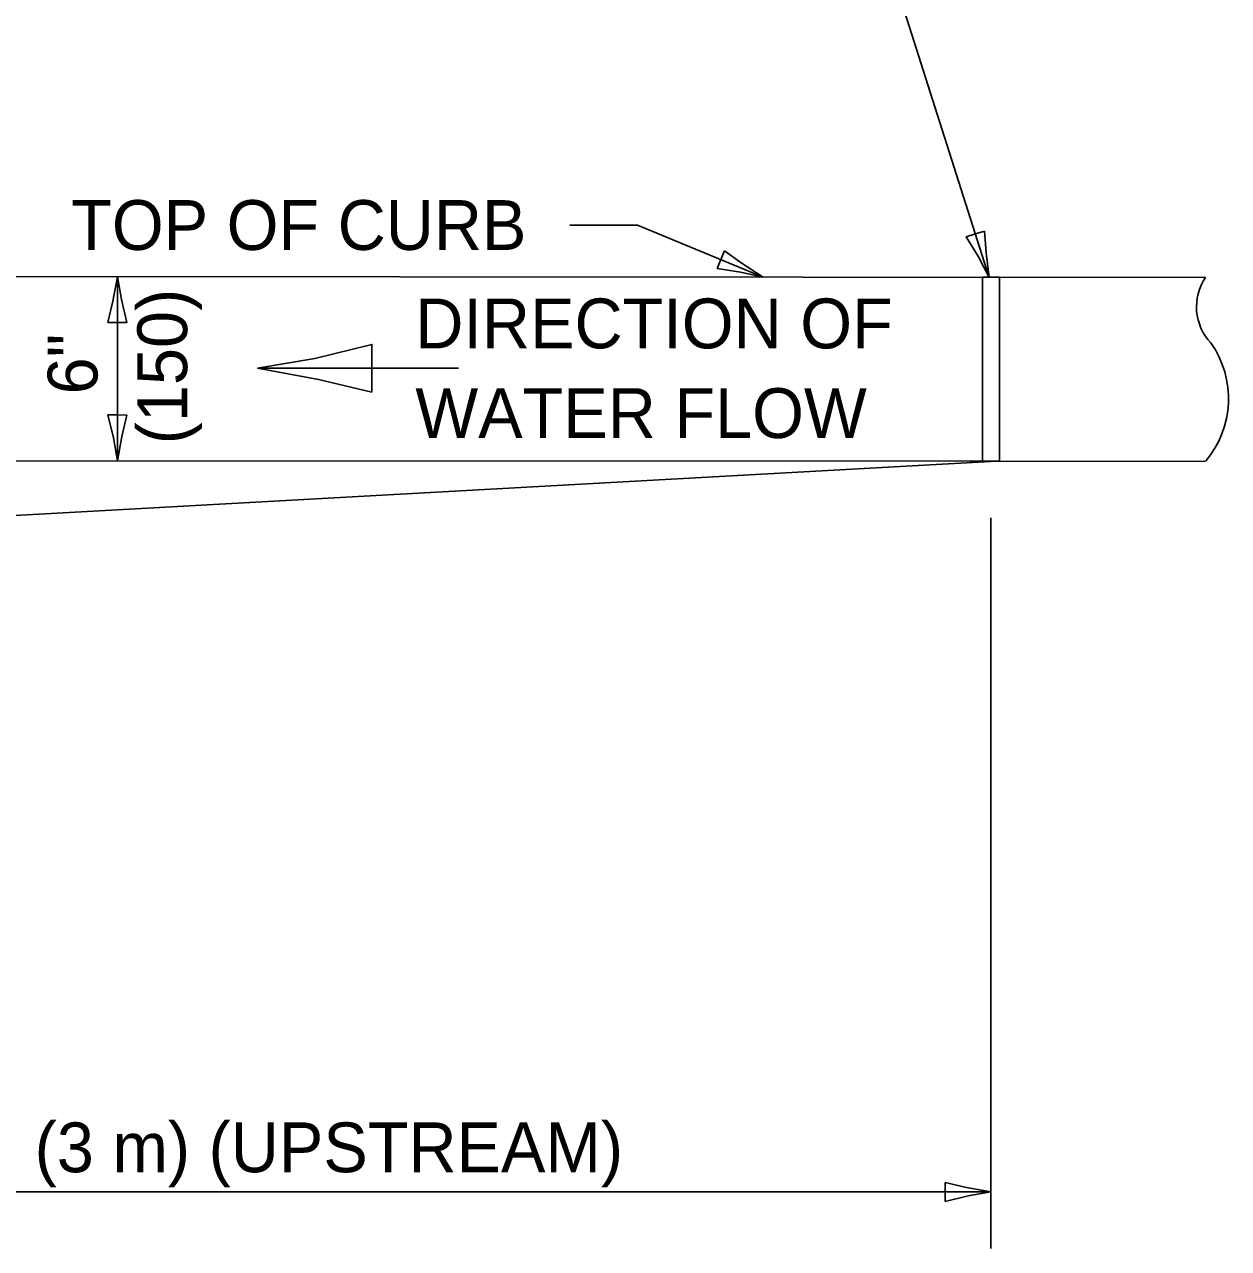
# Model space of a CAD drawing. Extents: x 0 to 2.83, y 0 to 1.83.
# Drawn here: x 0.8227 to 1.1296, y 1.0675 to 1.3796 of the extents above; entities that cross this region are included whole.
import ezdxf

# ---------------------------------------------------------------- set-up
doc = ezdxf.new("R2010")
doc.units = 0
for name, color, linetype in [('RD_Pr_Roadway_Dimensions', 7, 'Continuous'), ('RD_Pr_Roadway_Items', 7, 'Continuous'), ('RD_Pr_Roadway_Notes', 7, 'Continuous')]:
    doc.layers.add(name, color=color, linetype=linetype)

msp = doc.modelspace()

# ---------------------------------------------------------------- linework, layer by layer
at = {"layer": 'RD_Pr_Roadway_Dimensions'}
for p, q in [((0.8463308126916516, 1.2683616497978945), (0.8463308126916516, 1.3152854033979033)), ((1.0690086254916025, 1.253810485797879), (1.0690086254916025, 1.0675405853979667)), ((0.6866764212875325, 1.0819714213120197), (1.069012005687533, 1.0819714213120197))]:
    msp.add_line(p, q, dxfattribs=at)
for points in [[(0.8438911222916514, 1.3036257357979033), (0.8463308126916516, 1.3036190348395125), (0.8487705030916516, 1.3036190348395125), (0.8473407418916514, 1.3094544033979032), (0.8463308126916516, 1.3152854033979033), (0.8451995986916515, 1.3090648925979034)], [(0.8438911222916514, 1.3036257357979033), (0.8463308126916516, 1.3036190348395125), (0.8487705030916516, 1.3036190348395125), (0.8473407418916514, 1.3094544033979032), (0.8463308126916516, 1.3152854033979033), (0.8451995986916515, 1.3090648925979034)], [(0.8487705030916516, 1.2800213173978947), (0.8463308126916516, 1.2800280183562853), (0.8438911222916514, 1.2800280183562853), (0.8453208834916516, 1.2741926497978946), (0.8463308126916516, 1.2683616497978945), (0.8474620266916515, 1.2745821605978946)], [(1.057352338087533, 1.0844111117120199), (1.057345637129142, 1.0819714213120197), (1.057345637129142, 1.0795317309120196), (1.063181005687533, 1.0809614921120199), (1.069012005687533, 1.0819714213120197), (1.062791494887533, 1.0831026353120197)]]:
    msp.add_lwpolyline(points, close=True, dxfattribs=at)
at = {"layer": 'RD_Pr_Roadway_Items'}
for p, q in [((0.2499431054915989, 1.3156754345978987), (1.1237330030917003, 1.3151053889979054)), ((0.7493030510917004, 1.268421654597894), (1.0690086254916025, 1.2682294160178835)), ((1.0689186182916501, 1.2681666341978504), (0.7497230846916488, 1.250540224197917)), ((1.0637582054916002, 1.2682266389978496), (1.1235229862916505, 1.2681966365978499))]:
    msp.add_line(p, q, dxfattribs=at)
msp.add_lwpolyline([(1.066863453891651, 1.3151353913979051), (1.0711537970916996, 1.3151353913979051), (1.0711537970916996, 1.2682266389978496), (1.066863453891651, 1.2682266389978496)], close=True, dxfattribs=at)
for centre, radius, start, end in [((1.1347116180316301, 1.3075939266868313), 0.013303527999183136, 145.60454722222224, 223.7643277777778), ((1.1048329347982584, 1.284203484357931), 0.024742763436061556, 319.7089555555555, 34.9896222222222)]:
    msp.add_arc(centre, radius, start, end, dxfattribs=at)
at = {"layer": 'RD_Pr_Roadway_Notes'}
for p, q in [((1.0685786127620598, 1.315077259363458), (1.0395512907620565, 1.4063945641635363)), ((0.978881415891652, 1.3284414557978887), (0.9616900406916498, 1.3284414557978887)), ((0.978881415891652, 1.3284414557978887), (1.0109389802916489, 1.315180394997858)), ((0.9333227714916039, 1.291928534997851), (0.8820636710916984, 1.291928534997851))]:
    msp.add_line(p, q, dxfattribs=at)
for points in [[(1.0673715244100164, 1.3269281190580415), (1.0650444433217725, 1.326195433750809), (1.0627193921987446, 1.3254563623583455), (1.0658497163782836, 1.3203283204481937), (1.0685786127620598, 1.315077259363458), (1.0677722517591615, 1.3213481589528087)], [(1.0010973313736216, 1.3218917200804803), (1.0001585677748306, 1.3196398637226545), (0.9992259962567498, 1.3173854459238612), (1.0051647470561682, 1.3164760602830625), (1.0109389802916489, 1.315180394997858), (1.005623267975097, 1.3186034933450241)], [(0.9112128400916985, 1.2858293089978512), (0.9112295924876754, 1.291928534997851), (0.9112295924876754, 1.2980277609978512), (0.8966411710916985, 1.2944533579978512), (0.8820636710916984, 1.291928534997851), (0.8976149480916985, 1.289100499997851)]]:
    msp.add_lwpolyline(points, close=True, dxfattribs=at)

# ---------------------------------------------------------------- texts
at = {"layer": 'RD_Pr_Roadway_Dimensions'}
for s, p in [('(150)', (0.8641208134916086, 1.272557632566256)), ('6"', (0.8412608134916087, 1.2852721523833293))]:
    msp.add_text(s, height=0.0127, rotation=90, dxfattribs=at).set_placement(p)
msp.add_text('10\'-0" (3 m) (UPSTREAM)', height=0.0127, dxfattribs=at).set_placement((0.7772624452759267, 1.086982140597832))
at = {"layer": 'RD_Pr_Roadway_Notes'}
for s, p in [('TOP OF CURB', (0.8345542432649747, 1.3221014565978577)), ('DIRECTION OF', (0.92227688789165, 1.297018535797913)), ('WATER FLOW', (0.92227688789165, 1.2741585357979133))]:
    msp.add_text(s, height=0.0127, dxfattribs=at).set_placement(p)

doc.saveas('drawing.dxf')
